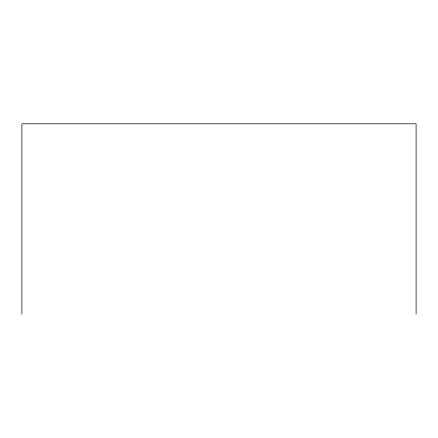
<?xml version="1.0" encoding="UTF-8"?>
<svg xmlns="http://www.w3.org/2000/svg" width="438" height="438" viewBox="0 0 438 438"><rect width="100%" height="100%" fill="white"/><g stroke="black" fill="none" stroke-linecap="round" stroke-linejoin="round"><path stroke-width="0.66" d="M416.1 314.188L416.1 123.812L21.9 123.812L21.9 314.188"/></g></svg>
